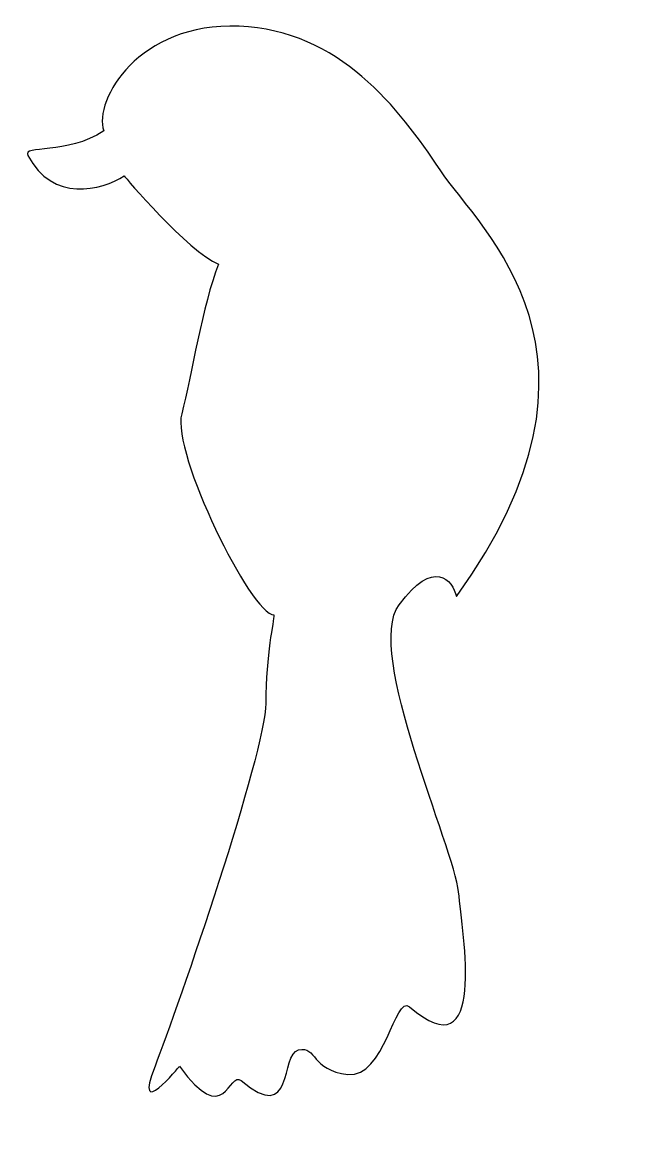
# Model space of a CAD drawing. Header units: centimetres. Extents: x -5 to 6.6, y -10.8 to 10.2.
import ezdxf

# ---------------------------------------------------------------- set-up
doc = ezdxf.new("R2010")
doc.units = ezdxf.units.CM
doc.header["$MEASUREMENT"] = 0
doc.layers.add('Camada 1', color=7, linetype='Continuous')

msp = doc.modelspace()

# ---------------------------------------------------------------- linework, layer by layer
at = {"layer": 'Camada 1'}
msp.add_open_spline([(-4.8561, 7.71252), (-4.96437, 7.91998), (-4.115, 7.71255), (-3.41288, 8.18062), (-3.41288, 8.18062), (-3.60792, 8.7657), (-2.74972, 10.24792), (-0.83845, 10.16992), (-0.83845, 10.16992), (1.07282, 10.09192), (2.20405, 8.60967), (2.98417, 7.43947), (2.98417, 7.43947), (3.76429, 6.26927), (6.61171, 3.92893), (3.29617, -0.67379), (3.29617, -0.67379), (3.21812, -0.36179), (2.8672, 0.06726), (2.20408, -0.82984), (2.20408, -0.82984), (1.54093, -1.72694), (3.25723, -5.47158), (3.33523, -6.29073), (3.33523, -6.29073), (3.41323, -7.10988), (3.88615, -9.74963), (2.39911, -8.4751), (2.39911, -8.4751), (2.12601, -8.24102), (1.93106, -9.84027), (1.22891, -9.76225), (1.22891, -9.76225), (0.52676, -9.68423), (0.64376, -9.21618), (0.29273, -9.2942), (0.29273, -9.2942), (-0.05832, -9.3722), (0.21473, -10.73748), (-0.79947, -9.8793), (-0.79947, -9.8793), (-1.03201, -9.68253), (-1.11152, -10.81548), (-1.96967, -9.60628), (-1.96967, -9.60628), (-1.96967, -9.60628), (-2.86682, -10.69845), (-2.43772, -9.60628), (-2.43772, -9.60628), (-2.00862, -8.51408), (-0.33135, -3.63829), (-0.33135, -2.70219), (-0.33135, -2.70219), (-0.33135, -1.76609), (-0.17535, -1.14194), (-0.17535, -1.02492), (-0.17535, -1.02492), (-0.60442, -1.02492), (-2.12565, 2.05658), (-1.93062, 2.79773), (-1.93062, 2.79773), (-1.7356, 3.53885), (-1.54057, 4.86508), (-1.2285, 5.6452), (-1.2285, 5.6452), (-1.8136, 5.87922), (-3.0228, 7.32245), (-3.0228, 7.32245), (-3.0228, 7.32245), (-3.45193, 7.04943), (-4.38805, 6.81538), (-4.8561, 7.71252)], degree=3, knots=[0, 0, 0, 0, 0.05263158, 0.05263158, 0.05263158, 0.05263158, 0.10526316, 0.10526316, 0.10526316, 0.10526316, 0.15789474, 0.15789474, 0.15789474, 0.15789474, 0.21052632, 0.21052632, 0.21052632, 0.21052632, 0.26315789, 0.26315789, 0.26315789, 0.26315789, 0.31578947, 0.31578947, 0.31578947, 0.31578947, 0.36842105, 0.36842105, 0.36842105, 0.36842105, 0.42105263, 0.42105263, 0.42105263, 0.42105263, 0.47368421, 0.47368421, 0.47368421, 0.47368421, 0.52631579, 0.52631579, 0.52631579, 0.52631579, 0.57894737, 0.57894737, 0.57894737, 0.57894737, 0.63157895, 0.63157895, 0.63157895, 0.63157895, 0.68421053, 0.68421053, 0.68421053, 0.68421053, 0.73684211, 0.73684211, 0.73684211, 0.73684211, 0.78947368, 0.78947368, 0.78947368, 0.78947368, 0.84210526, 0.84210526, 0.84210526, 0.84210526, 0.89473684, 0.89473684, 0.89473684, 0.89473684, 1, 1, 1, 1], dxfattribs=at)

doc.saveas('drawing.dxf')
